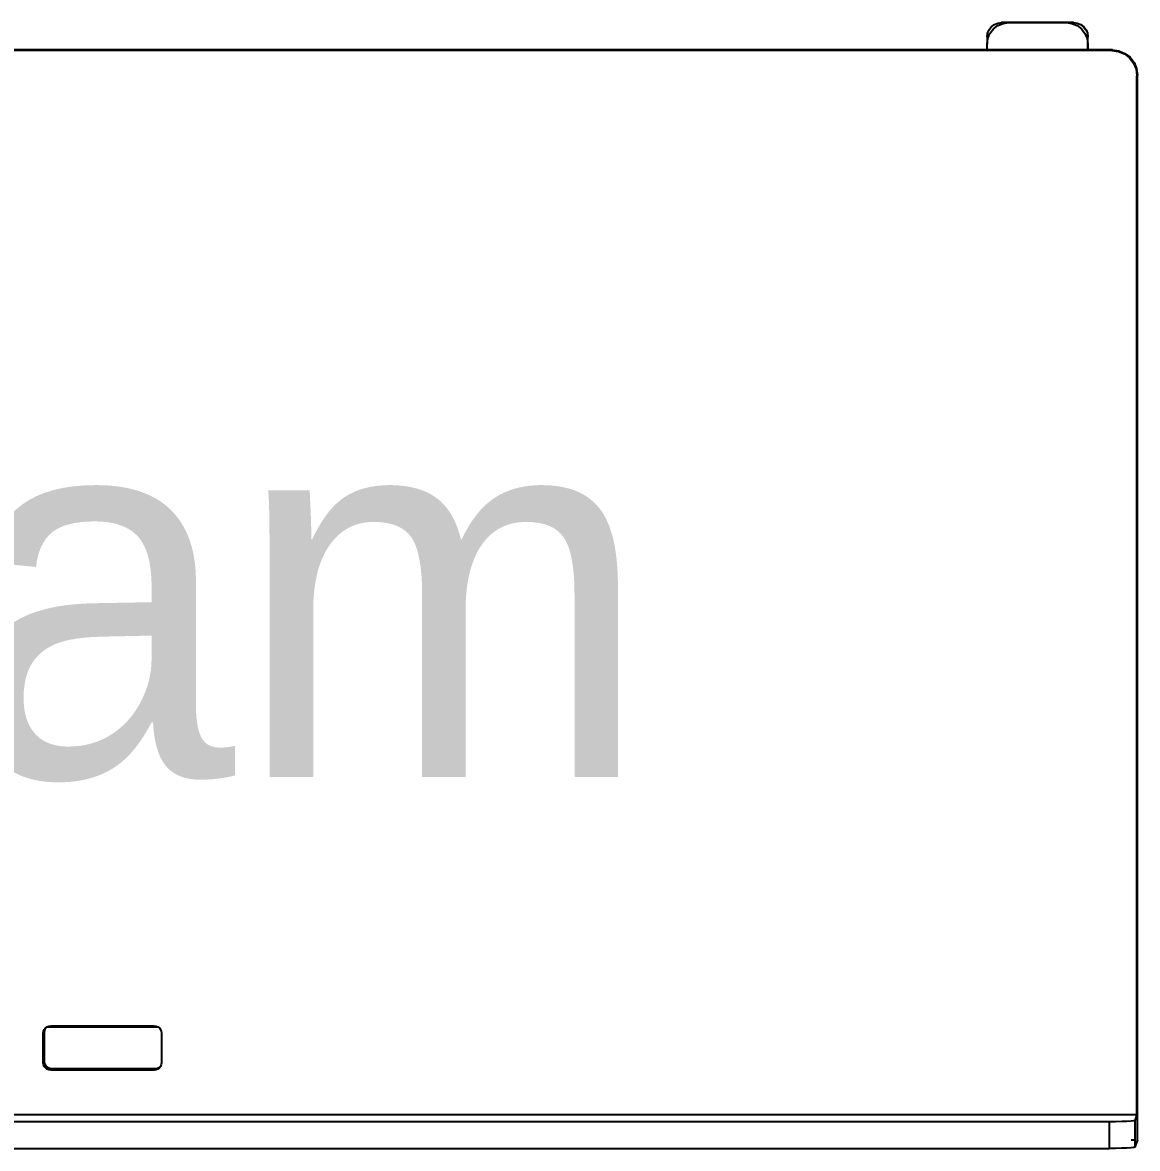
# Model space of a CAD drawing. Extents: x -4.2 to 4.2, y -5.7 to 5.7.
# Drawn here: x -1.013 to -0.416, y -1.129 to -0.526 of the extents above; entities that cross this region are included whole.
import ezdxf

# ---------------------------------------------------------------- set-up
doc = ezdxf.new("R2010")
doc.units = 0
doc.layers.get('0').update_dxf_attribs({"linetype": 'CONTINUOUS'})

msp = doc.modelspace()

# ---------------------------------------------------------------- linework, layer by layer
for p, q in [((-0.49582, -0.53172), (-0.49505, -0.52986)), ((-0.49505, -0.52986), (-0.49382, -0.52826)), ((-0.49453, -0.53178), (-0.4927, -0.52939)), ((-0.49382, -0.52826), (-0.4938, -0.52824)), ((-0.4938, -0.52824), (-0.49376, -0.52819)), ((-0.49376, -0.52819), (-0.49223, -0.52703)), ((-0.4927, -0.52939), (-0.4903, -0.52755)), ((-0.49223, -0.52703), (-0.49216, -0.52696)), ((-0.49216, -0.52696), (-0.49037, -0.52626)), ((-0.49037, -0.52626), (-0.48837, -0.526)), ((-0.49037, -0.52626), (-0.4903, -0.52619)), ((-0.4903, -0.52619), (-0.48831, -0.52593)), ((-0.4903, -0.52755), (-0.48751, -0.52639)), ((-0.48837, -0.526), (-0.48831, -0.52593)), ((-0.48452, -0.526), (-0.48837, -0.526)), ((-0.48445, -0.52593), (-0.48831, -0.52593)), ((-0.48751, -0.52639), (-0.48452, -0.526)), ((-0.48452, -0.526), (-0.48445, -0.52593)), ((-0.48452, -0.526), (-0.45367, -0.526)), ((-0.45361, -0.52593), (-0.48445, -0.52593)), ((-0.45367, -0.526), (-0.45361, -0.52593)), ((-0.45367, -0.526), (-0.45068, -0.52639)), ((-0.44981, -0.526), (-0.45367, -0.526)), ((-0.44975, -0.52593), (-0.45361, -0.52593)), ((-0.45068, -0.52639), (-0.44789, -0.52755)), ((-0.44981, -0.526), (-0.44975, -0.52593)), ((-0.44981, -0.526), (-0.44782, -0.52626)), ((-0.44975, -0.52593), (-0.44776, -0.52619)), ((-0.44789, -0.52755), (-0.44549, -0.52939)), ((-0.44782, -0.52626), (-0.44596, -0.52703)), ((-0.44776, -0.52619), (-0.4459, -0.52696)), ((-0.44596, -0.52703), (-0.44436, -0.52826)), ((-0.4459, -0.52696), (-0.4443, -0.52819)), ((-0.44549, -0.52939), (-0.44365, -0.53178)), ((-0.44436, -0.52826), (-0.44314, -0.52986)), ((-0.4443, -0.52819), (-0.44308, -0.52978)), ((-0.44314, -0.52986), (-0.44237, -0.53172)), ((-0.44308, -0.52978), (-0.44231, -0.53164)), ((-0.49608, -0.53371), (-0.49582, -0.53172)), ((-0.49608, -0.53371), (-0.49608, -0.53757)), ((-0.49608, -0.53757), (-0.49569, -0.53457)), ((-0.49569, -0.53457), (-0.49453, -0.53178)), ((-0.44365, -0.53178), (-0.4425, -0.53457)), ((-0.4425, -0.53457), (-0.4421, -0.53757)), ((-0.44237, -0.53172), (-0.4421, -0.53371)), ((-0.44231, -0.53164), (-0.44204, -0.53364)), ((-0.4421, -0.53371), (-0.44204, -0.53364)), ((-0.4421, -0.53704), (-0.4421, -0.53371)), ((-0.44204, -0.53749), (-0.44204, -0.53364)), ((-0.42924, -0.54098), (-1.51073, -0.54098)), ((-0.49608, -0.54064), (-1.37794, -0.54064)), ((-0.49608, -0.54064), (-0.49608, -0.53757)), ((-0.4421, -0.54064), (-0.49608, -0.54064)), ((-0.44204, -0.53749), (-0.4421, -0.53704)), ((-0.4421, -0.53757), (-0.4421, -0.53704)), ((-0.4421, -0.53757), (-0.44204, -0.53749)), ((-0.4421, -0.53757), (-0.4421, -0.54064)), ((-0.44204, -0.54064), (-0.4421, -0.54064)), ((-0.44204, -0.54064), (-0.44204, -0.53749)), ((-0.42898, -0.54064), (-0.44204, -0.54064)), ((-0.42924, -0.54098), (-0.42898, -0.54064)), ((-0.42924, -0.54098), (-0.42576, -0.54144)), ((-0.42898, -0.54064), (-0.42549, -0.5411)), ((-0.42576, -0.54144), (-0.42251, -0.54278)), ((-0.42549, -0.5411), (-0.42225, -0.54245)), ((-0.42251, -0.54278), (-0.41973, -0.54492)), ((-0.42225, -0.54245), (-0.41946, -0.54458)), ((-0.41973, -0.54492), (-0.41759, -0.54771)), ((-0.41946, -0.54458), (-0.41733, -0.54737)), ((-0.41759, -0.54771), (-0.41624, -0.55096)), ((-0.41733, -0.54737), (-0.41598, -0.55061)), ((-0.41624, -0.55096), (-0.41578, -0.55444)), ((-0.41598, -0.55061), (-0.41552, -0.5541)), ((-0.41579, -1.11033), (-0.41578, -0.55444)), ((-0.41578, -0.55444), (-0.41552, -0.5541)), ((-0.41552, -1.11033), (-0.41552, -0.5541)), ((-1.00166, -1.06748), (-1.00152, -1.06645)), ((-1.00166, -1.06748), (-1.00103, -1.06681)), ((-1.00166, -1.08331), (-1.00166, -1.06748)), ((-1.00152, -1.06645), (-1.00113, -1.0655)), ((-1.00113, -1.0655), (-1.0005, -1.06468)), ((-1.00103, -1.06681), (-1.0009, -1.06579)), ((-1.00103, -1.08264), (-1.00103, -1.06681)), ((-1.0009, -1.06579), (-1.0005, -1.06483)), ((-1.0005, -1.06483), (-1.00022, -1.06447)), ((-1.0005, -1.06468), (-1.00022, -1.06447)), ((-1.00022, -1.06447), (-0.99996, -1.06426)), ((-0.99996, -1.06426), (-0.99968, -1.06406)), ((-0.94003, -1.06426), (-0.99996, -1.06426)), ((-0.99968, -1.06406), (-0.99873, -1.06366)), ((-0.99873, -1.06366), (-0.99771, -1.06352)), ((-0.99771, -1.06352), (-0.94228, -1.06352)), ((-0.94228, -1.06352), (-0.94126, -1.06366)), ((-0.94126, -1.06366), (-0.94031, -1.06406)), ((-0.94031, -1.06406), (-0.94003, -1.06426)), ((-0.94003, -1.06426), (-0.93949, -1.06468)), ((-0.93949, -1.06468), (-0.93886, -1.0655)), ((-0.93886, -1.0655), (-0.93846, -1.06646)), ((-0.93846, -1.06646), (-0.93833, -1.06748)), ((-0.93833, -1.06748), (-0.93833, -1.08332)), ((-1.00166, -1.08331), (-1.00103, -1.08264)), ((-1.00152, -1.08434), (-1.00166, -1.08331)), ((-1.00113, -1.08529), (-1.00152, -1.08434)), ((-1.0005, -1.08611), (-1.00113, -1.08529)), ((-1.0009, -1.08366), (-1.00103, -1.08264)), ((-1.0005, -1.08461), (-1.0009, -1.08366)), ((-0.99987, -1.08543), (-1.0005, -1.08461)), ((-0.99906, -1.08606), (-0.99987, -1.08543)), ((-0.93906, -1.08556), (-0.93971, -1.08606)), ((-0.93906, -1.08556), (-0.93948, -1.08611)), ((-0.93886, -1.0853), (-0.93906, -1.08556)), ((-0.93846, -1.08434), (-0.93886, -1.0853)), ((-0.93833, -1.08332), (-0.93846, -1.08434)), ((-0.99968, -1.08674), (-1.0005, -1.08611)), ((-0.99872, -1.08713), (-0.99968, -1.08674)), ((-0.9981, -1.08646), (-0.99906, -1.08606)), ((-0.9977, -1.08727), (-0.99872, -1.08713)), ((-0.99708, -1.08659), (-0.9981, -1.08646)), ((-0.9977, -1.08727), (-0.99708, -1.08659)), ((-0.94228, -1.08727), (-0.9977, -1.08727)), ((-0.94169, -1.08659), (-0.99708, -1.08659)), ((-0.94228, -1.08727), (-0.94169, -1.08659)), ((-0.94125, -1.08713), (-0.94228, -1.08727)), ((-0.94067, -1.08646), (-0.94169, -1.08659)), ((-0.9403, -1.08674), (-0.94125, -1.08713)), ((-0.93971, -1.08606), (-0.94067, -1.08646)), ((-0.93948, -1.08611), (-0.9403, -1.08674)), ((-1.5242, -1.11103), (-0.41579, -1.11103)), ((-0.43076, -1.11496), (-1.51609, -1.11496)), ((-0.42726, -1.11493), (-0.43076, -1.11496)), ((-0.43076, -1.11496), (-0.43076, -1.12926)), ((-0.42398, -1.11487), (-0.42726, -1.11493)), ((-0.42114, -1.11476), (-0.42398, -1.11487)), ((-0.41894, -1.11463), (-0.42114, -1.11476)), ((-0.41753, -1.11447), (-0.41894, -1.11463)), ((-0.41701, -1.1143), (-0.41753, -1.11447)), ((-0.41579, -1.11103), (-0.41701, -1.1143)), ((-0.41701, -1.1143), (-0.41701, -1.12859)), ((-0.41579, -1.11033), (-0.41552, -1.11033)), ((-0.41552, -1.11033), (-0.41579, -1.11103)), ((-0.41579, -1.11103), (-0.41579, -1.11033)), ((-0.41552, -1.12457), (-0.41552, -1.11033)), ((-0.41894, -1.12457), (-0.41753, -1.12457)), ((-0.41552, -1.12457), (-0.41701, -1.12859)), ((-1.51609, -1.12926), (-0.43076, -1.12926)), ((-0.42726, -1.12924), (-0.43076, -1.12926)), ((-0.42398, -1.12917), (-0.42726, -1.12924)), ((-0.42114, -1.12906), (-0.42398, -1.12917)), ((-0.41894, -1.12893), (-0.42114, -1.12906)), ((-0.41753, -1.12876), (-0.41894, -1.12893)), ((-0.41701, -1.12859), (-0.41753, -1.12876))]:
    msp.add_line(p, q)

# ---------------------------------------------------------------- texts
msp.add_text('Wiam', height=0.2).set_placement((-1.35959, -0.93023))

doc.saveas('drawing.dxf')
